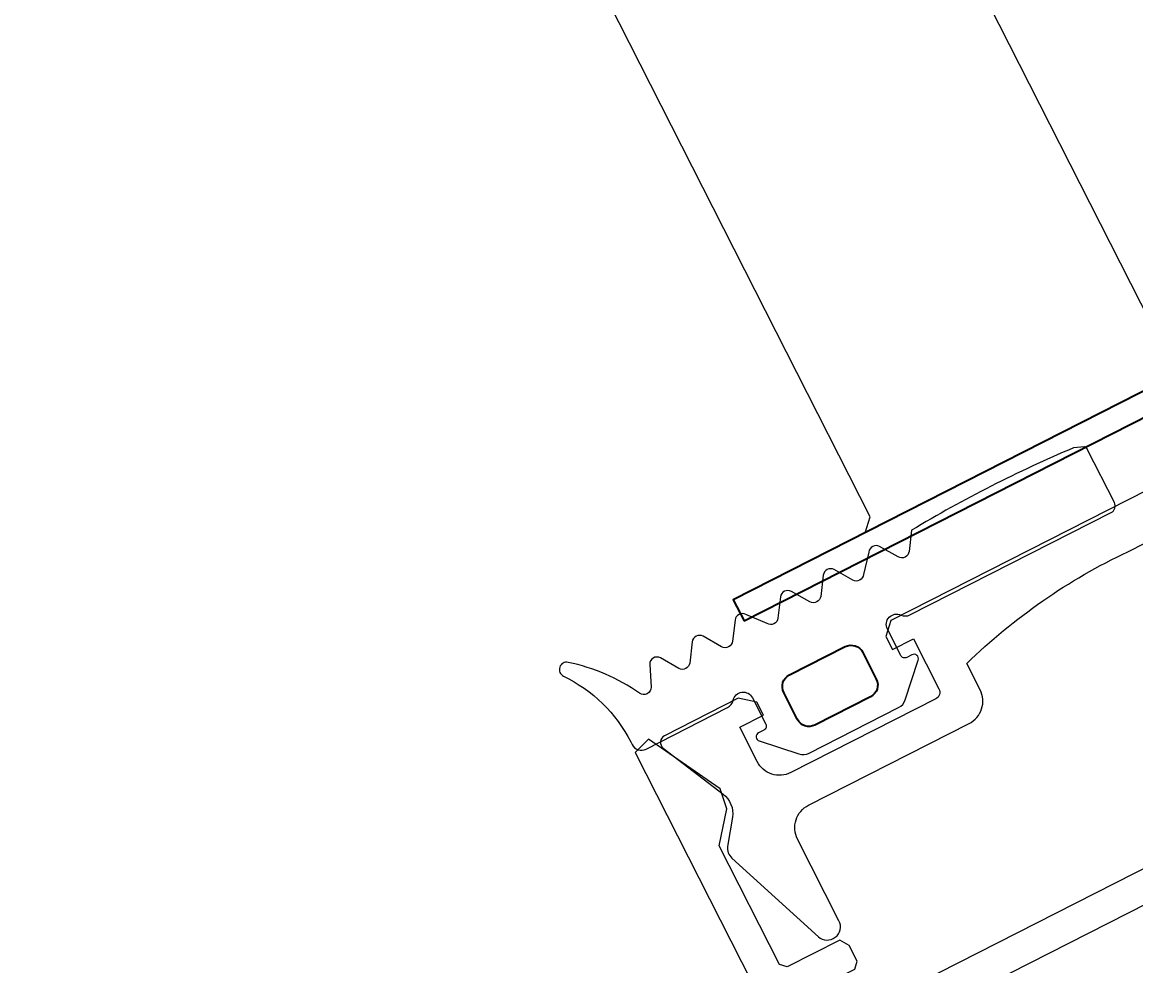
# Model space of a CAD drawing. Header units: millimetres. Extents: x 0 to 8967983, y -224399 to 13801.
# Drawn here: x 67245.67 to 67291.62, y -104782.77 to -104743.85 of the extents above; entities that cross this region are included whole.
import ezdxf
from ezdxf import colors
from ezdxf.entities.mleader import LeaderData, LeaderLine
from ezdxf.math import Vec2, Vec3

# ---------------------------------------------------------------- set-up
doc = ezdxf.new("R2010")
doc.units = ezdxf.units.MM
doc.header["$LTSCALE"] = 10
doc.layers.add('АР_Перегородки витражные', color=152, linetype='Continuous', lineweight=13)
doc.layers.add('Архитектура', color=251, linetype='Continuous')
doc.layers.add('Тонкая', color=7, linetype='Continuous')
doc.layers.get('0').off()
doc.layers.get('0').freeze()
doc.styles.add('ISOCPEUR', font='isocpeur.TTF', dxfattribs={"width": 0.7})

# ---------------------------------------------------------------- blocks, each defined once
blk = doc.blocks.new('_DOTSMALL')
at = {"color": 0, "linetype": 'ByBlock', "const_width": 0.5}
blk.add_lwpolyline([(-0.0625, 0, 1), (0.0625, 0, 1)], format="xyb", close=True, dxfattribs=at)
blk = doc.blocks.new('стойка витр.')
at = {"lineweight": 0, "ltscale": 100, "transparency": 33554687}
for points in [[(-69.8438361948356, -5.633594956780144), (-69.21493715024553, -5.916666730459838), (-30.90838462579995, 8.609511357899464), (-30.62531285212026, 9.238410402496811), (-31.1873041553481, 10.72042096611403)], [(-68.58632373265573, -58.46540642052423), (-90.15068845250062, -1.598661102303595), (-90.00917455367744, -1.284153596119722), (-88.98317839115043, -0.8950869223335758), (-88.55468153662514, -0.9934413902010419), (-87.69009137133253, -3.273426419786119), (-87.37564184903749, -3.414962306625966), (-86.69163474338711, -3.155580859434849), (-86.43607351230457, -2.797891934278596), (-87.30066367759719, -0.5179069046935183), (-87.1591497787449, -0.2033993985096458), (-82.02911098225741, 1.741955958394101), (-80.54324021661887, 1.262233232868311), (-79.70200834979187, 1.450846736610401), (-77.34320693471818, 4.170836259007046), (-77.83057009245385, 4.768357554989052), (-90.48468705118285, -0.0301937209587777), (-91.4479567084054, -1.960141251613095), (-69.79711318280897, -59.05493725829001)]]:
    blk.add_lwpolyline(points, dxfattribs=at)
at = {"color": 7, "lineweight": 0, "ltscale": 100, "transparency": 33554687}
blk.add_lwpolyline([(-74.06369480097783, 3.308391450875206, 0.5779496213016146), (-74.28822709678207, 3.786457927264564), (-75.21591578132939, 3.825837128097191, -0.615333828900983), (-75.41972296024323, 4.330405631961185, 0.1014034095220688), (-73.83454927545972, 7.11715754520992, 0.8870851218243345), (-74.38353605600423, 7.372048574252403, -0.1649969122064492), (-77.37516639285604, 4.905523520799761), (-77.48916274512885, 4.862295111939602, 0.4143043114941015), (-77.73690205768798, 4.311953389369592), (-76.39677740688785, 0.7779505007420084, 0.2286961432583318), (-76.12757003956358, 0.5227576163306367, -0.3190489133936659), (-75.8308042481076, 0.1276532846095506, -0.3190018552396916), (-76.10608007785049, -0.2827473570214352), (-77.2460725926212, -0.7150424396677408, -0.4143996870833266), (-77.48192731157178, -0.6088826129343943), (-77.5683841292921, -0.380889908366953, 0.6683385997492722), (-77.90615079682902, -0.370689789611788), (-78.61388821495348, -1.942959389103635, 0.1988829373258806), (-78.62659800215624, -2.362689632165711), (-77.15678812476108, -6.238681577618991, 0.1988829373551211), (-76.86896414318471, -6.544446800158767), (-75.29665854779887, -7.25210424636316, 0.6683385997492723), (-75.05058378231479, -7.020506375207333), (-75.13704060006421, -6.792513670639892, -0.4143996870833266), (-75.03088077326538, -6.556658951718418), (-73.89088825849467, -6.124363869072113, -0.7102015621310012), (-73.37286607688293, -6.741579856578028, 0.2286961432583318), (-73.40517316877958, -7.111109647914418), (-70.10181337440736, -15.82230158713355, 0.414362099440266), (-69.70872084749863, -15.99923473002855), (-67.42870682594366, -15.13463357074215, 0.1511707915363169), (-67.28675684856717, -15.02397433044825), (-67.28408048482379, -14.56993261339812, 0.03540799054371244), (-69.94453478069045, -7.554127657436766), (-70.80145552181057, -7.357523695485725, -0.527867958552825), (-70.9799117797229, -6.88692200143123), (-70.46881830951315, -6.171555145097955, 0.5278679585528249), (-70.64727456742548, -5.700953451043461), (-71.54744570542243, -5.39029515288712, -0.527867958552825), (-71.72590196330566, -4.91969345882535), (-71.21480849309592, -4.20432660249935, 0.5278679585528249), (-71.39326475097914, -3.733724908495788), (-72.25018549209926, -3.537120946544746, -0.527867958552825), (-72.4286417500116, -3.066519252482976), (-71.91757026780397, -2.351094412268139, 0.5278679585717272), (-72.0960265256872, -1.880492718206369), (-72.95294726680731, -1.683888756255328, -0.5278679585717273), (-73.13140352474875, -1.213287062200834), (-72.66353846338461, -0.3839238536165794, 0.5278679585528249), (-72.84199472126784, 0.08667784044519067), (-73.69893745039008, 0.2833397862850688, -0.5278679585717273), (-73.8773937083024, 0.753941480339563), (-73.36630023809266, 1.469308336665563, 0.5278679585717272), (-73.5447564960632, 1.939910030763713), (-74.40167723721243, 2.136513992714754, -0.5278679585528251), (-74.58013349509565, 2.607115686776524)], format="xyb", close=True, dxfattribs=at)
at = {"lineweight": 0, "ltscale": 100, "transparency": 33554687}
for points in [[(-59.28629948117305, -43.93455252060812), (-73.55412178576807, -6.30930235532287), (-74.18304982228437, -6.026241575636959), (-74.75303158370662, -6.242383619959583), (-74.40718232482322, -7.154412422125461), (-76.57319999407628, -7.975785172551696, -0.414362099391309), (-76.9662925209559, -7.798852029714908), (-79.34394296052051, -1.52882071842032, -0.4143260923197838), (-78.74236241533072, -0.1922330582674476), (-77.26035185172805, 0.3697582449676702), (-76.87127418394084, -0.6562669095073943), (-76.3012924225186, -0.4401248651847709), (-76.06142006575828, 0.3027815256646136), (-77.27188147796551, 3.494853341355338, 0.5512236456822476), (-77.7769173583074, 3.597680757055059), (-79.92338595120236, 1.349376512123854, -0.2673491356416615), (-80.91622193696094, 1.059369939495809), (-82.0875922003761, 1.397509788286698, 0.2496293600316565), (-82.58705019962508, 1.269536347390385), (-86.19986947378493, -1.925987660470128, 0.8270430078467679), (-85.63532520958688, -2.84412238272489), (-82.10129332900397, -1.503986737930973, -0.4143260923197836), (-80.76472567670862, -2.105611734441482), (-78.12768279598095, -9.059679143334506, 0.4143260923033303), (-76.7911151413573, -9.661304145942267), (-75.65109363460215, -9.228998069294903, -0.08279896819570452), (-71.78454054114991, -16.33338165576424), (-68.2828855071275, -25.56749207813118)], [(-59.94503853938659, -19.40384657128016, -1.575399656426527e-05), (-56.87977393603069, -20.78551547546522, -0.4398191101055806)], [(-56.36006749374792, -22.15601788895583, -1.575399656426528e-05), (-57.73845635901671, -25.2227588602982, -0.2080566110632873)], [(-60.62370682114852, -28.40042247599195), (-29.6323624739598, -16.64818975485105, 0.5239329190821609), (-29.45792011430603, -16.19087287058937), (-29.84699778209324, -15.16484771611431), (-32.39756185706938, -8.438830995786702), (-32.78663952485658, -7.412805841304362, 0.5239329190821609), (-33.2204523376422, -7.186144611914642), (-64.21182667926769, -18.93829823563283, 0.4143255057077639)]]:
    blk.add_lwpolyline(points, format="xyb", dxfattribs=at)
at = {"color": 7, "lineweight": 0, "ltscale": 100, "transparency": 33554687}
blk.add_lwpolyline([(-72.00534459005576, 0.06645459306309931), (-72.91737339223619, -0.2793946658493951)], dxfattribs=at)
blk.add_lwpolyline([(-72.91737339223619, -0.2793946658493951), (-54.81141330953687, -48.02608389785019), (-53.89938450735644, -47.68023463893769), (-72.00534459005576, 0.06645459306309931)], close=True)
at = {"color": 7}
blk.add_lwpolyline([(-75.33468511578394, -1.905527627641277), (-74.42175758568919, -4.312981685368868, -0.414213562373095), (-74.73607402053312, -5.011296826465696), (-75.88953189010499, -5.44869808882504, -0.414213562373095), (-76.58784703121637, -5.134381653973833), (-77.50077456128201, -2.726927596246242, -0.414213562373095), (-77.18645812643808, -2.028612455142138), (-76.03300025686622, -1.591211192782794, -0.414213562373095)], format="xyb", close=True, dxfattribs=at)
blk = doc.blocks.new('A$Cf7573d2c')
at = {"color": 5, "lineweight": 0, "ltscale": 100, "transparency": 33554687}
for points in [[(22.94347876822576, -129.8061585653631), (23.32863212761004, -129.2340567151259), (15.4760210152017, -89.0253721447516), (14.90391916502267, -88.64021878529456), (13.34831858612597, -88.94402196916053)], [(75.22963465948123, -137.4833678396972), (15.53914114448708, -149.1407059916237), (15.25302935624495, -148.9481411982706), (15.04270636092406, -147.8711986557901), (15.21196939924266, -147.4654485115461), (17.60516828659456, -146.9980653982202), (17.79774496634491, -146.7120144731016), (17.65752765501384, -145.99404263428), (17.34810222545639, -145.6817786217725), (14.95490333810449, -146.1491617350985), (14.66879154986236, -145.9565969417163), (13.61716468690429, -140.5718233662192), (14.34078325994778, -139.1882331138622), (14.29685428855009, -138.3272358124523), (12.01399044063874, -135.5432063999469), (11.34278615599032, -135.9227315704484), (13.93680344289169, -149.2051953730988), (15.67648944130633, -150.4803732157889), (75.60635762184393, -138.7762860547809)], [(16.96039025508799, -130.9746341781865), (17.14735063223634, -131.9319502510043)]]:
    blk.add_lwpolyline(points, dxfattribs=at)
for points in [[(38.18685929093044, -122.3734353235923, -1.575399656426527e-05), (40.06604728137609, -119.585334079733, -0.4398191101055806)], [(41.50460271420889, -119.3043893908471, -1.575399656426528e-05), (44.29471273510717, -121.1805935695593, -0.2080566110632873)], [(46.93983379960991, -124.5607638076181), (40.58675144321751, -92.03052029560786, 0.5239329190821609), (40.1654364275746, -91.78139677789295), (39.08846345345955, -91.99172571639065), (32.02846282953396, -93.37051838135812), (30.95148985553533, -93.58084731984127, 0.5239329190821609), (30.65486346394755, -93.97018220560858), (37.00786279537715, -126.5004419321049, 0.4143255057077639)], [(62.47684169723652, -125.8643128953117), (22.98328991362359, -133.5772611531283), (22.59814249735791, -134.1493934348982), (22.71498530404642, -134.7476779409481), (23.67230137682054, -134.5607175638434), (24.11632187198848, -136.834289981547, -0.414362099391309), (23.87558276008349, -137.1918815805984), (17.29420974093955, -138.4772000001831, -0.4143260923197838), (16.07832761004101, -137.6586669406242), (15.77452442620415, -136.1030663617421), (16.85149740020279, -135.892737423259), (16.73465459351428, -135.2944529171946), (16.04288989887573, -134.9326376875397), (12.69231407553889, -135.586993064353, 0.5512236456822476), (12.50572439120151, -136.0674293322809), (14.35950590821449, -138.5625632936571, -0.2673491356416615), (14.4777864611242, -139.5901024985506), (13.94679948792327, -140.6875995079026, 0.2496293600316565), (13.988641141681, -141.2014912966988), (16.52857105073053, -145.3018074856955, 0.8270430078467679), (17.5288156735478, -144.9003198907303), (16.80436055595055, -141.1908037953544, -0.4143260923197836), (17.622934052255, -139.9749488876405), (24.92230934184045, -138.5494072136207, 0.4143260923033303), (25.74088284466416, -137.3335523046553), (25.50718534481712, -136.1369224294031, -0.08279896819570452), (33.1622308997903, -133.5248779198446), (42.85486593982205, -131.6319412461453)]]:
    blk.add_lwpolyline(points, format="xyb", dxfattribs=at)
at = {"color": 5}
blk.add_lwpolyline([(17.14735063223634, -131.9319502510043), (67.26492687151767, -122.1441683250596), (67.07796649448574, -121.1868522522418), (16.96039025508799, -130.9746341781865)], close=True, dxfattribs=at)
at = {"color": 5, "lineweight": 0, "ltscale": 100, "transparency": 33554687}
blk.add_lwpolyline([(13.41756239836104, -132.4562991059211, 0.5779496213016146), (12.90845855453517, -132.5969247933826), (12.71307372348383, -133.5046592174767, -0.615333828900983), (12.18134591274429, -133.6203842212853, 0.1014034095220688), (9.702108483761549, -131.5876167461684, 0.8870851218243345), (9.358218787820078, -132.0857089052442, -0.1649969122064492), (11.28444858861621, -135.4507106386882), (11.30781715002377, -135.5703675398981, 0.4143043114941015), (11.80845184403006, -135.9074367935682), (15.51793750782963, -135.1829876190459, 0.2286961432583318), (15.81490499409847, -134.9607122785674, -0.3190489133936659), (16.25442801520694, -134.7348873865558, -0.3190018552396916), (16.61248166311998, -135.0754795976682), (16.84617321973201, -136.272079041315, -0.4143996870833266), (16.70172994525637, -136.4866332249512), (16.46241614292376, -136.5333703476499, 0.6683385997492722), (16.39535582228564, -136.8645701023779), (17.82562233426142, -137.8275143641513, 0.1988829373258806), (18.23718629742507, -137.9108817430097), (22.30564266489819, -137.1163268844539, 0.1988829373551211), (22.65559902682435, -136.8842373319349), (23.61847053910606, -135.4539218432037, 0.6683385997492723), (23.43172626325395, -135.1722892109829), (23.19241246080492, -135.2190263337106, -0.4143996870833266), (22.97785827715416, -135.0745830591477), (22.74416672054213, -133.8779836154863, -0.7102015621310012), (23.43995764176361, -133.4715632053267, 0.2286961432583318), (23.79873376479372, -133.5657741833857), (32.94248452899046, -131.7800326296419, 0.414362099440266), (33.18322364089545, -131.422441030576), (32.71583458443638, -129.0292117116478, 0.1511707915363169), (32.630720381625, -128.8706215605489), (32.18364376563113, -128.7913527572819, 0.03540799054371244), (24.8194653185783, -130.2295502542984), (24.4810550250113, -131.0409963385318, -0.527867958552825), (23.9870853559114, -131.1374668337667), (23.36824043979868, -130.5129692403134, 0.5278679585528249), (22.87427077069879, -130.6094397355482), (22.41614271281287, -131.4442662674846, -0.527867958552825), (21.92217304371297, -131.5407367626904), (21.30332812760025, -130.9162391692516, 0.5278679585528249), (20.80935845850036, -131.0127096644574), (20.47094816493336, -131.8241557486908, -0.527867958552825), (19.97697849583346, -131.9206262439257), (19.35807271662634, -131.296140536826, 0.5278679585717272), (18.86410304752644, -131.3926110320317), (18.52569275395945, -132.2040571162652, -0.5278679585717273), (18.03172308485955, -132.3005276115291), (17.29322126752231, -131.6993985794252, 0.5278679585528249), (16.79925159842242, -131.7958690746309), (16.46078044176102, -132.6073270452034, -0.5278679585717273), (15.96681077266112, -132.7037975404382), (15.3479658565484, -132.0792999469995, 0.5278679585717272), (14.8539961874485, -132.175770442278), (14.51558589376509, -132.9872165265406, -0.5278679585528251), (14.02161622478161, -133.0836870217463)], format="xyb", close=True, dxfattribs=at)
at = {"color": 5}
blk.add_lwpolyline([(18.34217463084497, -134.5890351180569), (20.86917208810337, -134.0955216264847, -0.414213562373095), (21.50442092120647, -134.5231871236028), (21.74087279406376, -135.7339205513417, -0.414213562373095), (21.31320729688741, -136.3691693845467), (18.78620983962901, -136.8626828761044, -0.414213562373095), (18.15096100640949, -136.4350173789717), (17.91450913366862, -135.2242839512328, -0.414213562373095)], format="xyb", close=True, dxfattribs=at)
at = {"layer": 'АР_Перегородки витражные', "rotation": 80.28340479355269}
blk.add_blockref('стойка витр.', (29.17858439369593, -60.01344902928395), dxfattribs=at)
blk = doc.blocks.new('A$Cd39b9c29')
at = {"color": 241, "ltscale": 100, "true_color": 0xf7abae, "rotation": 15.99619938090556}
blk.add_blockref('A$Cf7573d2c', (194.7143770353869, -6002.058359785675), dxfattribs=at)
blk = doc.blocks.new('A$Cec9b444d')
at = {"layer": 'Тонкая', "ltscale": 100, "rotation": 359.8999999999999}
blk.add_blockref('A$Cd39b9c29', (-19.13216614062549, 2.909131854816223), dxfattribs=at)

msp = doc.modelspace()

# ---------------------------------------------------------------- linework, layer by layer
at = {"layer": 'Архитектура', "lineweight": 25, "transparency": 33554684}
for centre, radius, start, end in [((64177.46455168902, -95753.94507201882), 9778.654617052323, 272.592547965165, 356.6353913736801), ((64169.79712919393, -95735.95544481733), 9144.28346907419, 272.8206375183432, 356.2887310665689)]:
    msp.add_arc(centre, radius, start, end, dxfattribs=at)

# ---------------------------------------------------------------- block references
msp.add_blockref('A$Cec9b444d', (67057.72434611898, -98646.87649074812), dxfattribs=at)

# ---------------------------------------------------------------- leaders
ml = msp.add_multileader_mtext('Standard', dxfattribs=at)
ml.set_content('0,000', color=256, style='ISOCPEUR')
ml.set_leader_properties(color=256, linetype='Continuous', lineweight=-1)
ml.set_arrow_properties(name='DOTSMALL')
ml.build(insert=Vec2(0, 0))
ml.multileader.update_dxf_attribs({"has_text_frame": 1, "text_left_attachment_type": 4, "text_right_attachment_type": 4, "dogleg_length": 100, "arrow_head_size": 180})
ctx = ml.context
ctx.base_point, ctx.char_height, ctx.arrow_head_size, ctx.landing_gap_size, ctx.plane_origin = Vec3(109227.8345319777, -179824.0994568599, 1.149675994230903e-08), 250, 180, 50, Vec3(109146.4410821284, -181024.9969823235, 1.149675994230903e-08)
ctx.left_attachment, ctx.right_attachment = 4, 4
notes = []
notes.append((ctx, [(0, (0, 0, 0), (0, 0), (1, 0), 1, [])]))
ctx.mtext.insert, ctx.mtext.width, ctx.mtext.line_spacing_style, ctx.mtext.flow_direction = Vec3(109277.8345319777, -179424.0994568599, 1.149675994230903e-08), 852.6970314602484, 2, 5
ml = msp.add_multileader_mtext('Standard', dxfattribs=at)
ml.set_content('0,000', color=256, style='ISOCPEUR')
ml.set_leader_properties(color=256, linetype='Continuous', lineweight=-1)
ml.set_arrow_properties(name='DOTSMALL')
ml.build(insert=Vec2(0, 0))
ml.multileader.update_dxf_attribs({"has_text_frame": 1, "text_left_attachment_type": 4, "text_right_attachment_type": 4, "dogleg_length": 100, "arrow_head_size": 180})
ctx = ml.context
ctx.base_point, ctx.char_height, ctx.arrow_head_size, ctx.landing_gap_size, ctx.plane_origin = Vec3(93570.61230941524, -179043.501211703, 1.149675994230903e-08), 250, 180, 50, Vec3(91409.39993934671, -179568.0801185216, 1.149675994230903e-08)
ctx.left_attachment, ctx.right_attachment = 4, 4
notes.append((ctx, [(0, (0, 0, 0), (0, 0), (1, 0), 1, [])]))
ctx.mtext.insert, ctx.mtext.width, ctx.mtext.line_spacing_style, ctx.mtext.flow_direction = Vec3(93620.61230941524, -178643.501211703, 1.149675994230903e-08), 852.6970314602484, 2, 5
ml = msp.add_multileader_mtext('Standard', dxfattribs=at)
ml.set_content('-1,140', color=256, style='ISOCPEUR')
ml.set_leader_properties(color=256, linetype='Continuous', lineweight=-1)
ml.set_arrow_properties(name='DOTSMALL')
ml.build(insert=Vec2(0, 0))
ml.multileader.update_dxf_attribs({"has_text_frame": 1, "text_left_attachment_type": 4, "text_right_attachment_type": 4, "dogleg_length": 100, "arrow_head_size": 180})
ctx = ml.context
ctx.base_point, ctx.char_height, ctx.arrow_head_size, ctx.landing_gap_size, ctx.plane_origin = Vec3(85513.64643370814, -171108.2295539479, 1.149675994230903e-08), 250, 180, 50, Vec3(85432.25298385893, -170822.0879778057, 1.149675994230903e-08)
ctx.left_attachment, ctx.right_attachment = 4, 4
notes.append((ctx, [(0, (0, 0, 0), (0, 0), (1, 0), 1, [])]))
ctx.mtext.insert, ctx.mtext.width, ctx.mtext.line_spacing_style, ctx.mtext.flow_direction = Vec3(85563.64643370814, -170774.8962206146, 1.149675994230903e-08), 852.6970314602484, 2, 5
ml = msp.add_multileader_mtext('Standard', dxfattribs=at)
ml.set_content('-1,140', color=256, style='ISOCPEUR')
ml.set_leader_properties(color=256, linetype='Continuous', lineweight=-1)
ml.set_arrow_properties(name='DOTSMALL')
ml.build(insert=Vec2(0, 0))
ml.multileader.update_dxf_attribs({"has_text_frame": 1, "text_left_attachment_type": 4, "text_right_attachment_type": 4, "dogleg_length": 100, "arrow_head_size": 180})
ctx = ml.context
ctx.base_point, ctx.char_height, ctx.arrow_head_size, ctx.landing_gap_size, ctx.plane_origin = Vec3(88173.50544428907, -169016.9644614541), 250, 180, 50, Vec3(88092.11199443985, -170284.5286535844)
ctx.left_attachment, ctx.right_attachment = 4, 4
notes.append((ctx, [(0, (0, 0, 0), (0, 0), (1, 0), 1, [])]))
ctx.mtext.insert, ctx.mtext.width, ctx.mtext.line_spacing_style, ctx.mtext.flow_direction = Vec3(88223.50544428907, -168683.6311281208), 852.6970314602484, 2, 5
ml = msp.add_multileader_mtext('Standard', dxfattribs=at)
ml.set_content('-2,650', color=256, style='ISOCPEUR')
ml.set_leader_properties(color=256, linetype='Continuous', lineweight=-1)
ml.set_arrow_properties(name='DOTSMALL')
ml.build(insert=Vec2(0, 0))
ml.multileader.update_dxf_attribs({"has_text_frame": 1, "text_left_attachment_type": 4, "text_right_attachment_type": 4, "dogleg_length": 100, "arrow_head_size": 180})
ctx = ml.context
ctx.base_point, ctx.char_height, ctx.arrow_head_size, ctx.landing_gap_size, ctx.plane_origin = Vec3(97964.86647307395, -185922.1176271643), 250, 180, 50, Vec3(95803.65410300542, -186513.3632006497)
ctx.left_attachment, ctx.right_attachment = 4, 4
notes.append((ctx, [(0, (0, 0, 0), (0, 0), (1, 0), 1, [])]))
ctx.mtext.insert, ctx.mtext.width, ctx.mtext.line_spacing_style, ctx.mtext.flow_direction = Vec3(98014.86647307395, -185588.784293831), 852.6970314602484, 2, 5
ml = msp.add_multileader_mtext('Standard', dxfattribs=at)
ml.set_content('{\\W0.8;-2,250}', color=256, style='ISOCPEUR')
ml.set_leader_properties(color=256, linetype='Continuous', lineweight=-1)
ml.set_arrow_properties(name='DOTSMALL')
ml.build(insert=Vec2(0, 0))
ml.multileader.update_dxf_attribs({"has_text_frame": 1, "text_left_attachment_type": 4, "text_right_attachment_type": 4, "dogleg_length": 100, "arrow_head_size": 180})
ctx = ml.context
ctx.base_point, ctx.char_height, ctx.arrow_head_size, ctx.landing_gap_size, ctx.plane_origin = Vec3(69101.21143429016, -196521.6173360839), 250, 180, 50, Vec3(68896.09119226134, -197241.9183441544)
ctx.left_attachment, ctx.right_attachment = 4, 4
notes.append((ctx, [(0, (0, 0, 0), (0, 0), (1, 0), 1, [])]))
ctx.mtext.insert, ctx.mtext.width, ctx.mtext.defined_height, ctx.mtext.line_spacing_style, ctx.mtext.flow_direction = Vec3(69151.21143429016, -196188.2840027506), 769.9889591111103, 343.8884462512117, 2, 5
ml = msp.add_multileader_mtext('Standard', dxfattribs=at)
ml.set_content('{\\W0.8;-2,250}', color=256, style='ISOCPEUR')
ml.set_leader_properties(color=256, linetype='Continuous', lineweight=-1)
ml.set_arrow_properties(name='DOTSMALL')
ml.build(insert=Vec2(0, 0))
ml.multileader.update_dxf_attribs({"has_text_frame": 1, "text_left_attachment_type": 4, "text_right_attachment_type": 4, "dogleg_length": 100, "arrow_head_size": 180})
ctx = ml.context
ctx.base_point, ctx.char_height, ctx.arrow_head_size, ctx.landing_gap_size, ctx.plane_origin = Vec3(103807.2803555565, -171634.4771294484), 250, 180, 50, Vec3(103725.8869057072, -172912.5964344966)
ctx.left_attachment, ctx.right_attachment = 4, 4
notes.append((ctx, [(0, (0, 0, 0), (0, 0), (1, 0), 1, [])]))
ctx.mtext.insert, ctx.mtext.width, ctx.mtext.defined_height, ctx.mtext.line_spacing_style, ctx.mtext.flow_direction = Vec3(103857.2803555565, -171301.1437961151), 769.9889591111103, 343.8884462512117, 2, 5
ml = msp.add_multileader_mtext('Standard', dxfattribs=at)
ml.set_content('%%P0,000', color=256, style='ISOCPEUR')
ml.set_leader_properties(color=256, linetype='Continuous', lineweight=-1)
ml.set_arrow_properties(name='DOTSMALL')
ml.build(insert=Vec2(0, 0))
ml.multileader.update_dxf_attribs({"has_text_frame": 1, "text_left_attachment_type": 4, "text_right_attachment_type": 4, "dogleg_length": 100, "arrow_head_size": 180})
ctx = ml.context
ctx.base_point, ctx.char_height, ctx.arrow_head_size, ctx.landing_gap_size, ctx.plane_origin = Vec3(70070.81458728368, -171297.7263068847, -0.1595442850443263), 250, 180, 50, Vec3(66999.73287161838, -172887.2748479166, -0.1595442850443263)
ctx.left_attachment, ctx.right_attachment = 4, 4
notes.append((ctx, [(0, (0, 0, 0), (0, 0), (1, 0), 1, [])]))
ctx.mtext.insert, ctx.mtext.width, ctx.mtext.line_spacing_style, ctx.mtext.flow_direction = Vec3(70120.81458728368, -170964.3929735514, -0.1595442850443263), 852.6970314602484, 2, 5
ml = msp.add_multileader_mtext('Standard', dxfattribs=at)
ml.set_content('%%P0,000', color=256, style='ISOCPEUR')
ml.set_leader_properties(color=256, linetype='Continuous', lineweight=-1)
ml.set_arrow_properties(name='DOTSMALL')
ml.build(insert=Vec2(0, 0))
ml.multileader.update_dxf_attribs({"has_text_frame": 1, "text_left_attachment_type": 4, "text_right_attachment_type": 4, "dogleg_length": 100, "arrow_head_size": 180})
ctx = ml.context
ctx.base_point, ctx.char_height, ctx.arrow_head_size, ctx.landing_gap_size, ctx.plane_origin = Vec3(77765.30692788668, -167248.6201944349), 250, 180, 50, Vec3(75221.94054402775, -169195.6268845529)
ctx.left_attachment, ctx.right_attachment = 4, 4
notes.append((ctx, [(0, (0, 0, 0), (0, 0), (1, 0), 1, [])]))
ctx.mtext.insert, ctx.mtext.width, ctx.mtext.line_spacing_style, ctx.mtext.flow_direction = Vec3(77815.30692788668, -166915.2868611016), 852.6970314602484, 2, 5
ml = msp.add_multileader_mtext('Standard', dxfattribs=at)
ml.set_content('%%P0,000', color=256, style='ISOCPEUR')
ml.set_leader_properties(color=256, linetype='Continuous', lineweight=-1)
ml.set_arrow_properties(name='DOTSMALL')
ml.build(insert=Vec2(0, 0))
ml.multileader.update_dxf_attribs({"has_text_frame": 1, "text_left_attachment_type": 4, "text_right_attachment_type": 4, "dogleg_length": 100, "arrow_head_size": 180})
ctx = ml.context
ctx.base_point, ctx.char_height, ctx.arrow_head_size, ctx.landing_gap_size, ctx.plane_origin = Vec3(112176.9498613266, -179831.5959282387), 250, 180, 50, Vec3(109105.8681456613, -181421.1444692705)
ctx.left_attachment, ctx.right_attachment = 4, 4
notes.append((ctx, [(0, (0, 0, 0), (0, 0), (1, 0), 1, [])]))
ctx.mtext.insert, ctx.mtext.width, ctx.mtext.line_spacing_style, ctx.mtext.flow_direction = Vec3(112226.9498613266, -179498.2625949054), 852.6970314602484, 2, 5
ml = msp.add_multileader_mtext('Standard', dxfattribs=at)
ml.set_content('%%P0,000', color=256, style='ISOCPEUR')
ml.set_leader_properties(color=256, linetype='Continuous', lineweight=-1)
ml.set_arrow_properties(name='DOTSMALL')
ml.build(insert=Vec2(0, 0))
ml.multileader.update_dxf_attribs({"has_text_frame": 1, "text_left_attachment_type": 4, "text_right_attachment_type": 4, "dogleg_length": 100, "arrow_head_size": 180})
ctx = ml.context
ctx.base_point, ctx.char_height, ctx.arrow_head_size, ctx.landing_gap_size, ctx.plane_origin = Vec3(75855.86278546404, -202520.9245383602), 250, 180, 50, Vec3(72784.78106979874, -204110.473079392)
ctx.left_attachment, ctx.right_attachment = 4, 4
notes.append((ctx, [(0, (0, 0, 0), (0, 0), (1, 0), 1, [])]))
ctx.mtext.insert, ctx.mtext.width, ctx.mtext.line_spacing_style, ctx.mtext.flow_direction = Vec3(75905.86278546404, -202187.5912050268), 852.6970314602484, 2, 5
ml = msp.add_multileader_mtext('Standard', dxfattribs=at)
ml.set_content('+4,200', color=256, style='ISOCPEUR')
ml.set_leader_properties(color=256, linetype='Continuous', lineweight=-1)
ml.set_arrow_properties(name='DOTSMALL')
ml.build(insert=Vec2(0, 0))
ml.multileader.update_dxf_attribs({"has_text_frame": 1, "text_left_attachment_type": 4, "text_right_attachment_type": 4, "dogleg_length": 100, "arrow_head_size": 180})
ctx = ml.context
ctx.base_point, ctx.char_height, ctx.arrow_head_size, ctx.landing_gap_size, ctx.plane_origin = Vec3(69030.26807569628, -112766.3333112275), 250, 180, 50, Vec3(67728.82619951744, -114325.0871771755)
ctx.left_attachment, ctx.right_attachment = 4, 4
notes.append((ctx, [(0, (0, 0, 0), (0, 0), (1, 0), 1, [])]))
ctx.mtext.insert, ctx.mtext.width, ctx.mtext.line_spacing_style, ctx.mtext.flow_direction = Vec3(69080.26807569628, -112432.9999778942), 852.6970314602484, 2, 5
ml = msp.add_multileader_mtext('Standard', dxfattribs=at)
ml.set_content('+2,100', color=256, style='ISOCPEUR')
ml.set_leader_properties(color=256, linetype='Continuous', lineweight=-1)
ml.set_arrow_properties(name='DOTSMALL')
ml.build(insert=Vec2(0, 0))
ml.multileader.update_dxf_attribs({"has_text_frame": 1, "text_left_attachment_type": 4, "text_right_attachment_type": 4, "dogleg_length": 100, "arrow_head_size": 180})
ctx = ml.context
ctx.base_point, ctx.char_height, ctx.arrow_head_size, ctx.landing_gap_size, ctx.plane_origin = Vec3(69181.71217548949, -119155.2364091304), 250, 180, 50, Vec3(68206.08151326547, -118510.7975182412)
ctx.left_attachment, ctx.right_attachment = 4, 4
notes.append((ctx, [(0, (0, 0, 0), (0, 0), (1, 0), 1, [])]))
ctx.mtext.insert, ctx.mtext.width, ctx.mtext.line_spacing_style, ctx.mtext.flow_direction = Vec3(69231.71217548949, -118821.9030757971), 852.6970314602484, 2, 5
ml = msp.add_multileader_mtext('Standard', dxfattribs=at)
ml.set_content('+2,100', color=256, style='ISOCPEUR')
ml.set_leader_properties(color=256, linetype='Continuous', lineweight=-1)
ml.set_arrow_properties(name='DOTSMALL')
ml.build(insert=Vec2(0, 0))
ml.multileader.update_dxf_attribs({"has_text_frame": 1, "text_left_attachment_type": 4, "text_right_attachment_type": 4, "dogleg_length": 100, "arrow_head_size": 180})
ctx = ml.context
ctx.base_point, ctx.char_height, ctx.arrow_head_size, ctx.landing_gap_size, ctx.plane_origin = Vec3(108644.689688993, -173339.4403854473, 1.149675994230903e-08), 250, 180, 50, Vec3(108563.2962391438, -174607.0045775776, 1.149675994230903e-08)
ctx.left_attachment, ctx.right_attachment = 4, 4
notes.append((ctx, [(0, (0, 0, 0), (0, 0), (1, 0), 1, [])]))
ctx.mtext.insert, ctx.mtext.width, ctx.mtext.line_spacing_style, ctx.mtext.flow_direction = Vec3(108694.689688993, -173006.107052114, 1.149675994230903e-08), 852.6970314602484, 2, 5
ml = msp.add_multileader_mtext('Standard', dxfattribs=at)
ml.set_content('%%P0,000', color=256, style='ISOCPEUR')
ml.set_leader_properties(color=256, linetype='Continuous', lineweight=-1)
ml.set_arrow_properties(name='DOTSMALL')
ml.build(insert=Vec2(0, 0))
ml.multileader.update_dxf_attribs({"has_text_frame": 1, "text_left_attachment_type": 4, "text_right_attachment_type": 4, "dogleg_length": 100, "arrow_head_size": 180})
ctx = ml.context
ctx.base_point, ctx.char_height, ctx.arrow_head_size, ctx.landing_gap_size, ctx.plane_origin = Vec3(73396.09986243525, -204238.7608166377), 250, 180, 50, Vec3(70277.29966569098, -203473.5771297424)
ctx.left_attachment, ctx.right_attachment = 4, 4
notes.append((ctx, [(0, (0, 0, 0), (0, 0), (1, 0), 1, [])]))
ctx.mtext.insert, ctx.mtext.width, ctx.mtext.line_spacing_style, ctx.mtext.flow_direction = Vec3(73446.09986243525, -203905.4274833043), 852.6970314602484, 2, 5
ml = msp.add_multileader_mtext('Standard', dxfattribs=at)
ml.set_content('%%P0,000', color=256, style='ISOCPEUR')
ml.set_leader_properties(color=256, linetype='Continuous', lineweight=-1)
ml.set_arrow_properties(name='DOTSMALL')
ml.build(insert=Vec2(0, 0))
ml.multileader.update_dxf_attribs({"has_text_frame": 1, "text_left_attachment_type": 4, "text_right_attachment_type": 4, "dogleg_length": 100, "arrow_head_size": 180})
ctx = ml.context
ctx.base_point, ctx.char_height, ctx.arrow_head_size, ctx.landing_gap_size, ctx.plane_origin = Vec3(80111.56057722156, -169396.6651229074), 250, 180, 50, Vec3(76159.99959400075, -170835.1421161888)
ctx.left_attachment, ctx.right_attachment = 4, 4
notes.append((ctx, [(0, (0, 0, 0), (0, 0), (1, 0), 1, [])]))
ctx.mtext.insert, ctx.mtext.width, ctx.mtext.line_spacing_style, ctx.mtext.flow_direction = Vec3(80161.56057722156, -169063.3317895741), 852.6970314602484, 2, 5
ml = msp.add_multileader_mtext('Standard', dxfattribs=at)
ml.set_content('Л.3', color=256, style='ISOCPEUR')
ml.set_leader_properties(color=256, linetype='Continuous', lineweight=-1)
ml.set_arrow_properties(name='DOTSMALL')
ml.build(insert=Vec2(0, 0))
ml.multileader.update_dxf_attribs({"has_text_frame": 1, "text_left_attachment_type": 4, "text_right_attachment_type": 4, "dogleg_length": 100, "arrow_head_size": 180})
ctx = ml.context
ctx.base_point, ctx.char_height, ctx.arrow_head_size, ctx.landing_gap_size, ctx.plane_origin = Vec3(73917.93742473226, -204990.7275228011), 250, 180, 50, Vec3(98695.63924480753, -215170.2203547314)
ctx.left_attachment, ctx.right_attachment = 4, 4
notes.append((ctx, [(0, (0, 0, 0), (0, 0), (1, 0), 1, [])]))
ctx.mtext.insert, ctx.mtext.width, ctx.mtext.line_spacing_style, ctx.mtext.flow_direction = Vec3(73967.93742473226, -204657.3941894678), 852.6970314602484, 2, 5
ml = msp.add_multileader_mtext('Standard', dxfattribs=at)
ml.set_content('Л.4', color=256, style='ISOCPEUR')
ml.set_leader_properties(color=256, linetype='Continuous', lineweight=-1)
ml.set_arrow_properties(name='DOTSMALL')
ml.build(insert=Vec2(0, 0))
ml.multileader.update_dxf_attribs({"has_text_frame": 1, "text_left_attachment_type": 4, "text_right_attachment_type": 4, "dogleg_length": 100, "arrow_head_size": 180})
ctx = ml.context
ctx.base_point, ctx.char_height, ctx.arrow_head_size, ctx.landing_gap_size, ctx.plane_origin = Vec3(81011.08483592642, -170179.9664768753), 250, 180, 50, Vec3(106247.0021695468, -181803.0859569088)
ctx.left_attachment, ctx.right_attachment = 4, 4
notes.append((ctx, [(0, (0, 0, 0), (0, 0), (1, 0), 1, [])]))
ctx.mtext.insert, ctx.mtext.width, ctx.mtext.line_spacing_style, ctx.mtext.flow_direction = Vec3(81061.08483592642, -169846.633143542), 852.6970314602484, 2, 5
ml = msp.add_multileader_mtext('Standard', dxfattribs=at)
ml.set_content('Л.5', color=256, style='ISOCPEUR')
ml.set_leader_properties(color=256, linetype='Continuous', lineweight=-1)
ml.set_arrow_properties(name='DOTSMALL')
ml.build(insert=Vec2(0, 0))
ml.multileader.update_dxf_attribs({"has_text_frame": 1, "text_left_attachment_type": 4, "text_right_attachment_type": 4, "dogleg_length": 100, "arrow_head_size": 180})
ctx = ml.context
ctx.base_point, ctx.char_height, ctx.arrow_head_size, ctx.landing_gap_size, ctx.plane_origin = Vec3(108596.3086329371, -175873.6562879031), 250, 180, 50, Vec3(133832.2259665575, -187496.7757679366)
ctx.left_attachment, ctx.right_attachment = 4, 4
notes.append((ctx, [(0, (0, 0, 0), (0, 0), (1, 0), 1, [])]))
ctx.mtext.insert, ctx.mtext.width, ctx.mtext.line_spacing_style, ctx.mtext.flow_direction = Vec3(108646.3086329371, -175540.3229545698), 852.6970314602484, 2, 5
ml = msp.add_multileader_mtext('Standard', dxfattribs=at)
ml.set_content('Л.3', color=256, style='ISOCPEUR')
ml.set_leader_properties(color=256, linetype='Continuous', lineweight=-1)
ml.set_arrow_properties(name='DOTSMALL')
ml.build(insert=Vec2(0, 0))
ml.multileader.update_dxf_attribs({"has_text_frame": 1, "text_left_attachment_type": 4, "text_right_attachment_type": 4, "dogleg_length": 100, "arrow_head_size": 180})
ctx = ml.context
ctx.base_point, ctx.char_height, ctx.arrow_head_size, ctx.landing_gap_size, ctx.plane_origin = Vec3(67261.65612495466, -112770.1168110297), 250, 180, 50, Vec3(94162.08999810257, -126627.2034214557)
ctx.left_attachment, ctx.right_attachment = 4, 4
notes.append((ctx, [(0, (0, 0, 0), (0, 0), (1, 0), 1, [])]))
ctx.mtext.insert, ctx.mtext.width, ctx.mtext.line_spacing_style, ctx.mtext.flow_direction = Vec3(67311.65612495466, -112436.7834776964), 852.6970314602484, 2, 5
for ctx, leaders in notes:
    for number, flags, end, landing, length, lines in leaders:
        leader = LeaderData()
        leader.index, (leader.has_last_leader_line, leader.has_dogleg_vector, leader.attachment_direction) = number, flags
        leader.last_leader_point, leader.dogleg_vector, leader.dogleg_length = Vec3(end), Vec3(landing), length
        for number, points, colour, breaks in lines:
            line = LeaderLine()
            line.index, line.vertices, line.color, line.breaks = number, Vec3.list(points), colors.encode_raw_color(colour), breaks
            leader.lines.append(line)
        ctx.leaders.append(leader)

doc.saveas('drawing.dxf')
